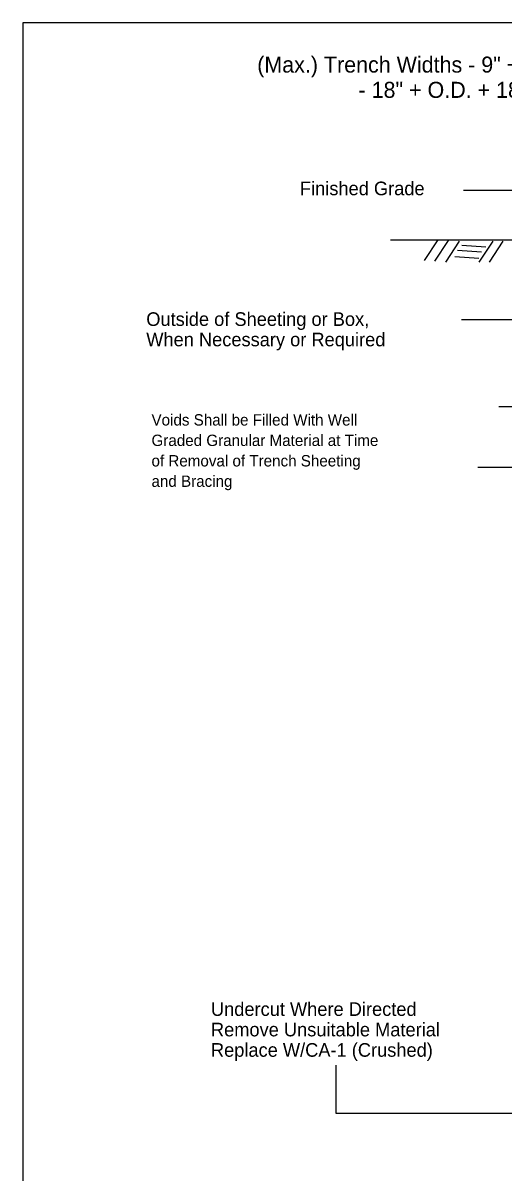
# Model space of a CAD drawing. Extents: x -2165 to -1935, y 1682 to 1979.
# Drawn here: x -2165.2 to -2084.3, y 1785.5 to 1979.3 of the extents above; entities that cross this region are included whole.
import ezdxf

# ---------------------------------------------------------------- set-up
doc = ezdxf.new("R2010")
doc.units = 0
doc.layers.add('Level 1', color=7, linetype='Continuous')

msp = doc.modelspace()

# ---------------------------------------------------------------- linework, layer by layer
at = {"layer": 'Level 1'}
for p, q in [((-2090.93, 1951.07), (-2081.09, 1951.07)), ((-2103.22, 1942.72), (-2002.46, 1942.72)), ((-2095.27, 1942.72), (-2097.58, 1939.22)), ((-2093.53, 1942.59), (-2095.84, 1939.09)), ((-2091.65, 1942.45), (-2093.96, 1938.95)), ((-2091.22, 1941.78), (-2087.16, 1941.51)), ((-2086.01, 1942.45), (-2088.32, 1938.95)), ((-2084.27, 1942.45), (-2086.58, 1938.95)), ((-2092.37, 1939.89), (-2088.32, 1939.62)), ((-2091.94, 1940.97), (-2087.89, 1940.7)), ((-2078.03, 1929.22), (-2091.24, 1929.22)), ((-2084.97, 1914.57), (-2077.94, 1914.57)), ((-2076.56, 1904.33), (-2088.53, 1904.33)), ((-2112.46, 1803.51), (-2112.46, 1795.41)), ((-2112.46, 1795.41), (-2075.79, 1795.41))]:
    msp.add_line(p, q, dxfattribs=at)
msp.add_lwpolyline([(-2165.17, 1681.91), (-1935.39, 1681.91), (-1935.39, 1979.27), (-2165.17, 1979.27)], close=True, dxfattribs=at)

# ---------------------------------------------------------------- texts
for s, height, p in [('(Max.) Trench Widths - 9" + O.D. + 9", When trench is Less than 5\' Deep', 2.7032, (-2125.69, 1970.9)), ('                 - 18" + O.D. + 18", When trench is Greater Than 5\' Deep', 2.7032, (-2125.69, 1966.64)), ('Finished Grade', 2.2977, (-2118.49, 1950.22)), ('Outside of Sheeting or Box,', 2.2977, (-2144.39, 1928.18)), ('When Necessary or Required', 2.2977, (-2144.39, 1924.74)), ('Voids Shall be Filled With Well', 1.9125, (-2143.51, 1911.38)), ('Graded Granular Material at Time ', 1.9125, (-2143.51, 1907.93)), ('of Removal of Trench Sheeting ', 1.9125, (-2143.51, 1904.48)), ('and Bracing', 1.9125, (-2143.51, 1901.04)), ('Undercut Where Directed', 2.2977, (-2133.49, 1811.82)), ('Remove Unsuitable Material', 2.2977, (-2133.49, 1808.37)), ('Replace W/CA-1 (Crushed)', 2.2977, (-2133.49, 1804.93))]:
    msp.add_text(s, height=height, dxfattribs=at).set_placement(p)

doc.saveas('drawing.dxf')
